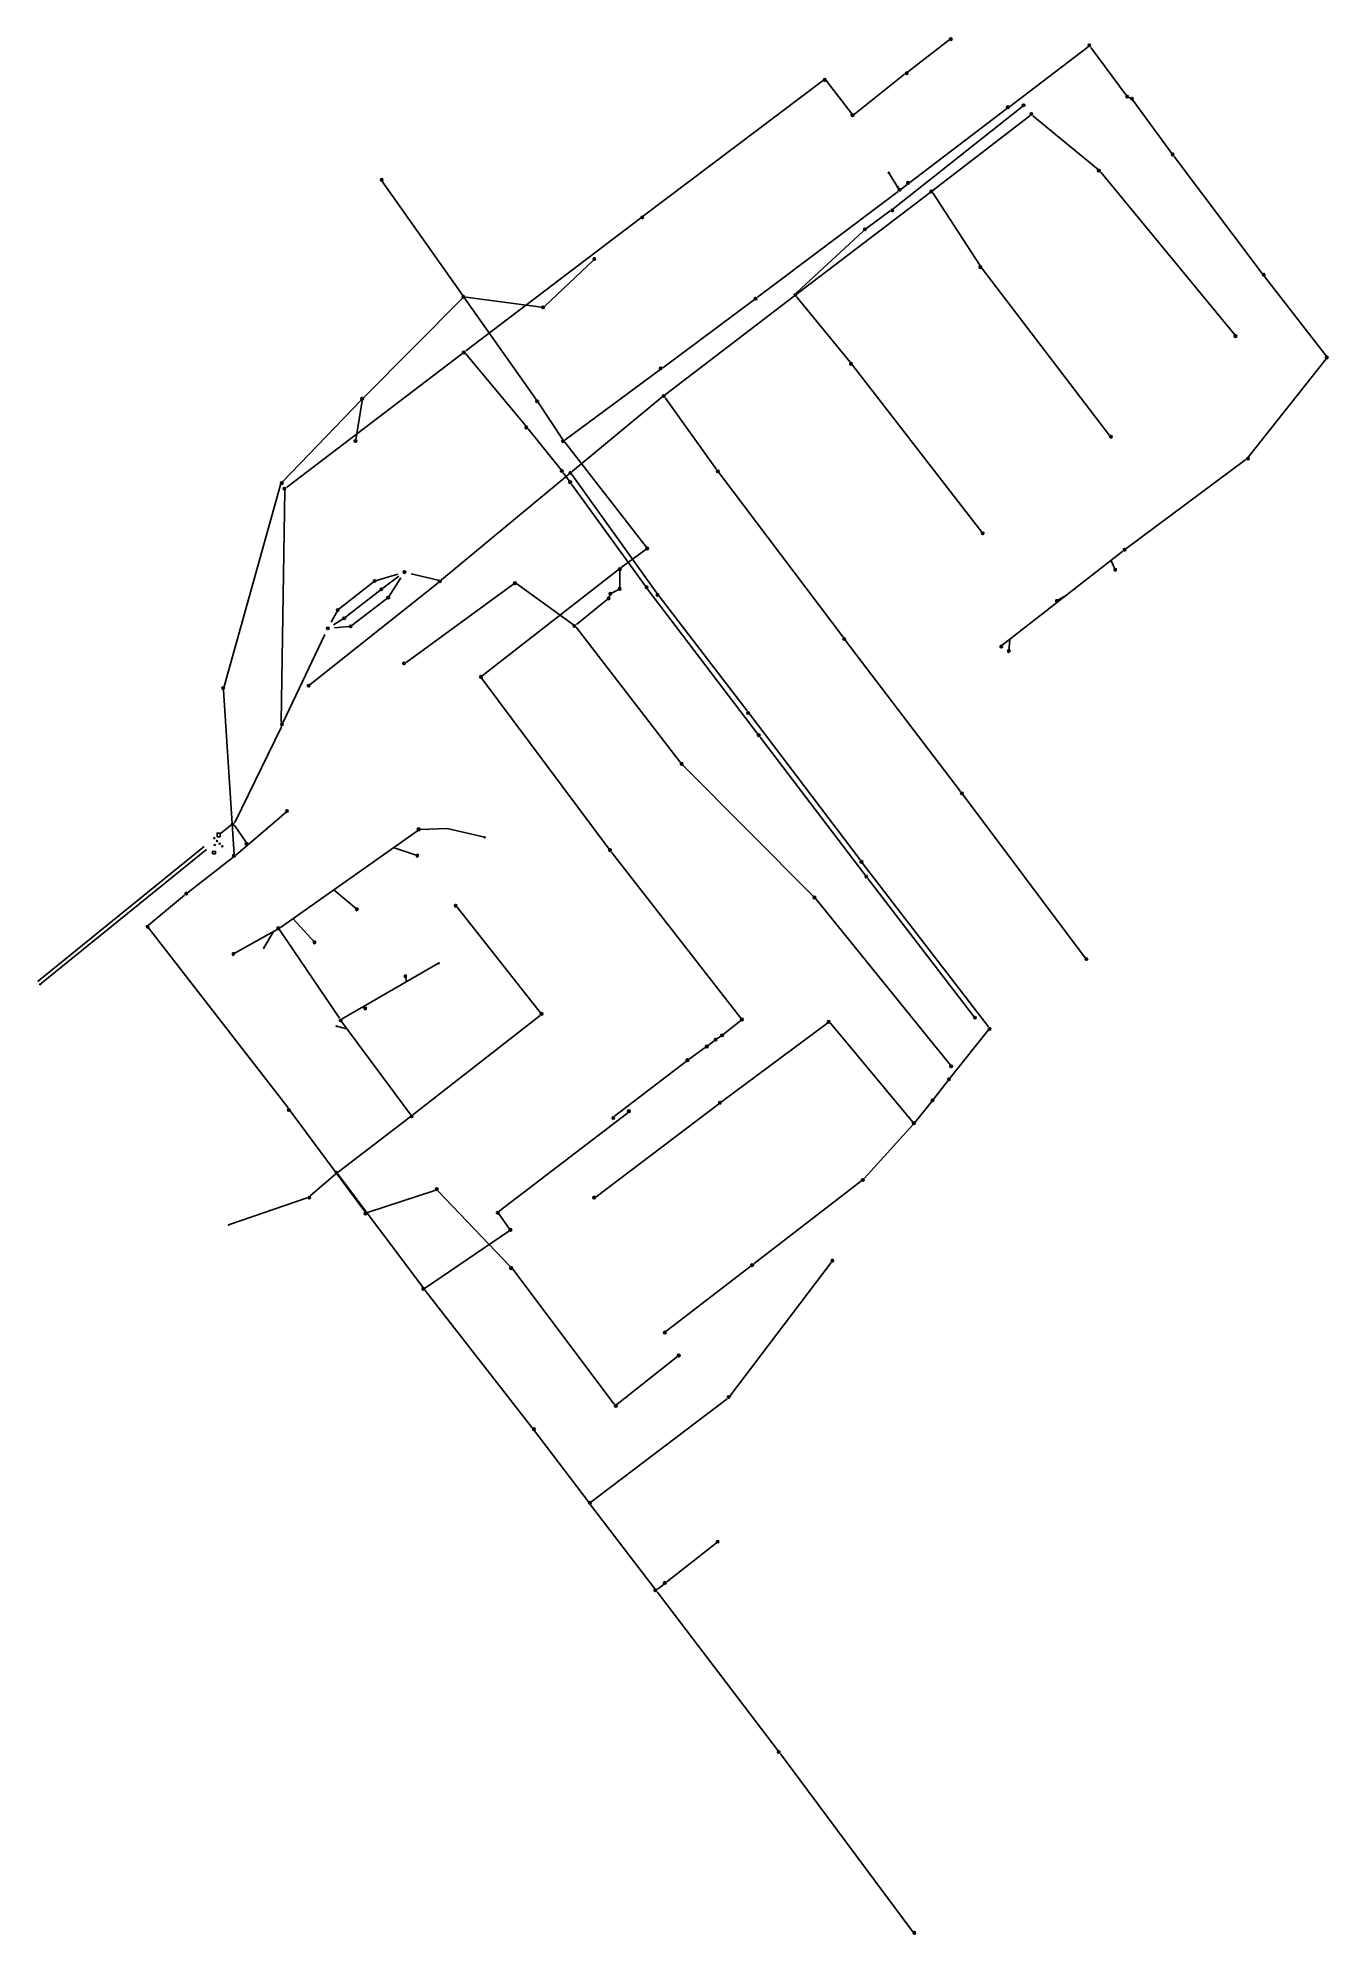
# Model space of a CAD drawing. Header units: metres. Extents: x 32570249 to 32570591, y 5827768 to 5828271.
import ezdxf

# ---------------------------------------------------------------- set-up
doc = ezdxf.new("R2010")
doc.units = ezdxf.units.M
for name, color, linetype in [('$KANAL_BAUWERK_KR 0_DECKEL', 7, 'Continuous'), ('$KANAL_BAUWERK_KS 0_DECKEL', 7, 'Continuous'), ('$KANAL_HLKR100', 7, 'Continuous'), ('$KANAL_HLKR150', 7, 'Continuous'), ('$KANAL_HLKR200', 7, 'Continuous'), ('$KANAL_HLKR225', 7, 'Continuous'), ('$KANAL_HLKR250', 7, 'Continuous'), ('$KANAL_HLKR300', 7, 'Continuous'), ('$KANAL_HLKR400', 7, 'Continuous'), ('$KANAL_HLKR500', 7, 'Continuous'), ('$KANAL_HLKR700', 7, 'Continuous'), ('$KANAL_HLKS100', 7, 'Continuous'), ('$KANAL_HLKS150', 7, 'Continuous'), ('$KANAL_HLKS200', 7, 'Continuous'), ('$KANAL_SCHACHT_KR 0_DECKEL', 7, 'Continuous'), ('$KANAL_SCHACHT_KS 0_DECKEL', 7, 'Continuous'), ('$KANAL_STREIN', 7, 'Continuous'), ('$PKT_1200', 7, 'Continuous')]:
    doc.layers.add(name, color=color, linetype=linetype)

# ---------------------------------------------------------------- blocks, each defined once
blk = doc.blocks.new('PKT_1200')
at = {"color": 0}
for p, q in [((-0.4, -0.4), (0.4, 0.4)), ((-0.4, 0.4), (0.4, -0.4))]:
    blk.add_line(p, q, dxfattribs=at)
blk = doc.blocks.new('KAGULLY')
at = {"color": 0, "lineweight": -2}
blk.add_lwpolyline([(-0.25, 0.25), (-0.25, -0.25), (0.25, -0.25), (0.25, 0.25)], close=True, dxfattribs=at)
for points in [[(-0.08, -0.25), (-0.08, 0.25)], [(0.08, -0.25), (0.08, 0.25)]]:
    blk.add_lwpolyline(points, dxfattribs=at)
blk.add_point((-0.08, -0.37), dxfattribs=at)

msp = doc.modelspace()

# ---------------------------------------------------------------- linework, layer by layer
at = {"layer": '$KANAL_BAUWERK_KR 0_DECKEL'}
for points, elevation in [([(32570296.14, 5828058.95), (32570296.94, 5828058.95), (32570296.94, 5828059.95), (32570296.14, 5828059.95)], 38.62), ([(32570294.91, 5828054.44), (32570295.71, 5828054.44), (32570295.71, 5828055.09), (32570294.91, 5828055.09)], 38.6)]:
    msp.add_lwpolyline(points, close=True, dxfattribs=dict(at, elevation=elevation))
for centre, radius in [((32570468.21, 5828220.26, 38.82), 0.325), ((32570337.98, 5828126.88, 38.78), 0.325), ((32570339.74, 5828124.7, 38.72), 0.325), ((32570341.57, 5828122.45, 38.65), 0.325), ((32570328.2, 5828119.15, 38.9), 0.312), ((32570329.89, 5828116.97, 38.87), 0.325), ((32570331.64, 5828114.82, 38.82), 0.325), ((32570490.56, 5827994.54, 38.76), 0.325), ((32570486.18, 5827988.96, 38.66), 0.325)]:
    msp.add_circle(centre, radius, dxfattribs=at)
at = {"layer": '$KANAL_BAUWERK_KS 0_DECKEL'}
for centre in [(32570537.89, 5828255.51, 38.79), (32570539.13, 5828254.99, 38.79), (32570400.14, 5828122.25, 38.61), (32570400.61, 5828123.49, 38.61), (32570428.55, 5828005.08, 38.38), (32570430.29, 5828006.24, 38.38), (32570426.23, 5828003.26, 38.4)]:
    msp.add_circle(centre, 0.325, dxfattribs=at)
at = {"layer": '$KANAL_HLKR100', "color": 254, "true_color": 0xe0ffd6}
for points in [[(32570468.21, 5828220.26, 37.38), (32570467.66, 5828219.74, 37.38), (32570450.12, 5828203.53, 36.99), (32570450, 5828203.31, 36.99)], [(32570367.21, 5828058.83, 37.3), (32570357.27, 5828061.17, 37.2), (32570350.26, 5828060.86, 37.12), (32570350.16, 5828060.86, 37.12)], [(32570349.32, 5828053.98, 37.14), (32570343.13, 5828056.05, 37.14), (32570343.08, 5828056.11, 37.14)], [(32570333.25, 5828039.71, 37.19), (32570327.2, 5828044.81, 37.12), (32570327.16, 5828044.87, 37.12)], [(32570322.02, 5828030.95, 37.16), (32570316.34, 5828037.14, 37.11), (32570316.3, 5828037.2, 37.11)], [(32570308.54, 5828029.46, 36.94), (32570311.01, 5828033.61, 36.94), (32570310.98, 5828033.67, 36.94)], [(32570327.85, 5828008.68, 37.42), (32570330.51, 5828008, 37.03), (32570330.59, 5828008.06, 37.03)]]:
    msp.add_polyline3d(points, dxfattribs=at)
at = {"layer": '$KANAL_HLKR150', "color": 254, "true_color": 0xe0ffd6}
for points in [[(32570303.73, 5828057.59, 37.61), (32570300.81, 5828061.84, 36.51), (32570300.75, 5828061.91, 36.51)], [(32570349.43, 5828060.61, 37.12), (32570349.35, 5828060.55, 37.12), (32570312.95, 5828034.83, 37.08)], [(32570359.93, 5828040.25, 37.51), (32570382, 5828012.18, 36.93)], [(32570300.46, 5828027.86, 36.94), (32570312.11, 5828034.3, 36.91)], [(32570354.97, 5828025.37, 36.87), (32570329.33, 5828010.59, 36.72)], [(32570346.16, 5828021.88, 37.18), (32570346.44, 5828020.52, 36.82), (32570346.48, 5828020.46, 36.82)], [(32570335.51, 5828013.4, 37.07), (32570334.82, 5828013.66, 36.75), (32570334.79, 5828013.73, 36.75)], [(32570486.18, 5827988.96, 37.2), (32570486.49, 5827989.35, 37.2), (32570490.25, 5827994.14, 37.18), (32570490.56, 5827994.54, 37.18)], [(32570405.22, 5827985.67, 37.35), (32570371.1, 5827959.51, 37.27)], [(32570370.99, 5827958.8, 37.27), (32570373.75, 5827954.93, 37.26)], [(32570373.63, 5827954.24, 37.26), (32570351.49, 5827939.19, 36.75)], [(32570459.29, 5827945.91, 37.64), (32570432.35, 5827910.44, 37.33)]]:
    msp.add_polyline3d(points, dxfattribs=at)
at = {"layer": '$KANAL_HLKR200', "color": 254, "true_color": 0xe0ffd6}
for points in [[(32570490.53, 5828270.5, 37.24), (32570479.53, 5828262.05, 37.19)], [(32570457.25, 5828259.87, 37.16), (32570409.43, 5828223.87, 36.97)], [(32570464.75, 5828250.95, 37.17), (32570457.96, 5828259.77, 37.16)], [(32570478.74, 5828261.44, 37.19), (32570465.45, 5828250.87, 37.17)], [(32570510.13, 5828253, 36.19), (32570475.75, 5828225.75, 36.02)], [(32570474.96, 5828225.15, 36.02), (32570468.81, 5828220.7, 35.48), (32570468.21, 5828220.26, 35.48)], [(32570320.85, 5828099.4, 37.07), (32570354.82, 5828126.42, 36.79), (32570354.89, 5828126.48, 36.79)], [(32570493.6, 5828070.99, 37.21), (32570463.01, 5828111.15, 37.08)], [(32570526.76, 5828026.82, 37.33), (32570494.2, 5828070.19, 37.21)], [(32570312.82, 5828034.13, 37.08), (32570328.62, 5828010.76, 36.99)], [(32570381.91, 5828011.48, 37.16), (32570348.16, 5827985.15, 36.96)], [(32570329.2, 5828009.94, 36.98), (32570347.47, 5827985.24, 36.97)], [(32570350.78, 5827939.31, 36.75), (32570328.27, 5827969.28, 36.54)], [(32570379.85, 5827902, 36.93), (32570351.39, 5827938.51, 36.75)], [(32570394.75, 5827882.35, 37.06), (32570380.46, 5827901.21, 36.93)], [(32570412.42, 5827859.25, 37.07), (32570395.35, 5827881.55, 37.06)], [(32570428.81, 5827871.49, 37.32), (32570415.64, 5827861.14, 37.21)], [(32570445.19, 5827816.24, 37.19), (32570413.03, 5827858.45, 37.07)], [(32570480.96, 5827768.14, 37.37), (32570480.95, 5827768.14, 37.37), (32570445.79, 5827815.43, 37.19), (32570445.79, 5827815.44, 37.19)]]:
    msp.add_polyline3d(points, dxfattribs=at)
at = {"layer": '$KANAL_HLKR225', "color": 254, "true_color": 0xe0ffd6}
msp.add_polyline3d([(32570414.85, 5827860.52, 37.21), (32570413.12, 5827859.16, 37.19)], dxfattribs=at)
at = {"layer": '$KANAL_HLKR250', "color": 254, "true_color": 0xe0ffd6}
for points in [[(32570430.1, 5827988.58, 37.44), (32570458.34, 5828009.53, 37.35)], [(32570459.07, 5828009.45, 37.35), (32570480.96, 5827983.17, 37.25)], [(32570396.82, 5827963.38, 37.59), (32570429.3, 5827987.98, 37.44)], [(32570481.59, 5827983.18, 37.25), (32570485.87, 5827988.57, 37.2), (32570486.18, 5827988.96, 37.2)], [(32570468.12, 5827968.34, 37.34), (32570480.94, 5827982.42, 37.25)], [(32570438.83, 5827945.65, 37.44), (32570467.39, 5827967.66, 37.34)], [(32570415.43, 5827927.7, 37.56), (32570438.04, 5827945.04, 37.44)], [(32570431.65, 5827909.74, 37.33), (32570395.45, 5827882.25, 37.06)]]:
    msp.add_polyline3d(points, dxfattribs=at)
at = {"layer": '$KANAL_HLKR300', "color": 254, "true_color": 0xe0ffd6}
for points in [[(32570512, 5828250.41, 37.28), (32570486.39, 5828230.69, 37.17)], [(32570530.18, 5828236.15, 37.31), (32570512.79, 5828250.4, 37.28)], [(32570566.51, 5828192.29, 37.42), (32570530.89, 5828235.44, 37.31)], [(32570498.7, 5828210.79, 37.25), (32570486.26, 5828229.96, 37.17)], [(32570408.63, 5828223.26, 36.97), (32570362.17, 5828187.97, 36.81)], [(32570533.16, 5828165.52, 37.37), (32570499.28, 5828209.97, 37.25)], [(32570464.29, 5828184.96, 37), (32570450.21, 5828202.21, 36.99), (32570450.13, 5828202.31, 36.99)], [(32570499.27, 5828139.86, 37.14), (32570464.91, 5828184.17, 37)], [(32570428.79, 5828156.5, 36.99), (32570415.21, 5828175.42, 36.93), (32570415.14, 5828175.52, 36.93)], [(32570462.41, 5828111.95, 37.08), (32570429.38, 5828155.69, 36.99)], [(32570497.14, 5828011.21, 37.11), (32570468.96, 5828047.87, 37.04)], [(32570490.56, 5827994.54, 37.18), (32570490.87, 5827994.93, 37.18), (32570501.07, 5828007.73, 37.11)], [(32570347.37, 5827984.54, 36.94), (32570328.36, 5827969.98, 36.93)], [(32570327.59, 5827969.35, 36.94), (32570320.88, 5827963.58, 36.92)], [(32570320.03, 5827963.09, 36.92), (32570299.71, 5827956.08, 36.7), (32570299.24, 5827955.91, 36.7)]]:
    msp.add_polyline3d(points, dxfattribs=at)
at = {"layer": '$KANAL_HLKR400', "color": 254, "true_color": 0xe0ffd6}
for points in [[(32570485.59, 5828230.08, 37.17), (32570450.32, 5828203.27, 36.99), (32570450.12, 5828203.12, 36.99)], [(32570361.37, 5828187.37, 36.81), (32570314.54, 5828151.73, 36.75)], [(32570378.1, 5828168.07, 36.82), (32570362.09, 5828187.29, 36.81)], [(32570387.49, 5828156.43, 36.83), (32570378.74, 5828167.3, 36.82)], [(32570389.71, 5828153.43, 36.18), (32570388.1, 5828155.64, 36.17)], [(32570409.89, 5828125.52, 36.93), (32570390.3, 5828152.62, 36.86)], [(32570314.14, 5828150.93, 36.75), (32570313.19, 5828089.58, 36.55), (32570313.29, 5828089.29, 36.55)], [(32570337.98, 5828126.88, 36.52), (32570337.58, 5828126.58, 36.52), (32570328.59, 5828119.46, 36.52), (32570328.2, 5828119.15, 36.52)], [(32570344.17, 5828128.74, 36.68), (32570338.45, 5828127.03, 36.62), (32570337.98, 5828126.88, 36.62)], [(32570344.45, 5828128.18, 36.68), (32570340.14, 5828124.99, 36.62), (32570339.74, 5828124.7, 36.62)], [(32570344.94, 5828127.73, 36.68), (32570341.83, 5828122.87, 36.62), (32570341.57, 5828122.45, 36.62)], [(32570339.74, 5828124.7, 36.52), (32570339.34, 5828124.39, 36.52), (32570330.28, 5828117.28, 36.52), (32570329.89, 5828116.97, 36.52)], [(32570341.57, 5828122.45, 36.52), (32570341.17, 5828122.14, 36.52), (32570332.04, 5828115.12, 36.52), (32570331.64, 5828114.82, 36.52)], [(32570439.76, 5828086.22, 36.99), (32570410.48, 5828124.72, 36.93)], [(32570328.2, 5828119.15, 36.53), (32570327.96, 5828118.71, 36.53), (32570326.42, 5828115.91, 36.54)], [(32570329.89, 5828116.97, 36.53), (32570329.46, 5828116.71, 36.53), (32570327.09, 5828115.26, 36.54)], [(32570331.64, 5828114.82, 36.53), (32570331.14, 5828114.78, 36.53), (32570327.35, 5828114.47, 36.54)], [(32570468.35, 5828048.66, 37.04), (32570440.37, 5828085.42, 36.99)]]:
    msp.add_polyline3d(points, dxfattribs=at)
at = {"layer": '$KANAL_HLKR500', "color": 254, "true_color": 0xe0ffd6}
for points in [[(32570449.33, 5828202.51, 36.99), (32570449.13, 5828202.36, 36.99), (32570415.25, 5828176.39, 36.93), (32570415.17, 5828176.33, 36.93)], [(32570414.38, 5828175.72, 36.93), (32570414.3, 5828175.66, 36.93), (32570390.52, 5828156.07, 36.85), (32570390.33, 5828155.91, 36.85)], [(32570412.95, 5828123.67, 36.97), (32570390.33, 5828155.13, 36.85), (32570390.26, 5828155.21, 36.85)], [(32570436.92, 5828092.41, 37.01), (32570413.55, 5828122.87, 36.97)], [(32570466.92, 5828052.83, 37.05), (32570437.53, 5828091.62, 37.01)], [(32570293.32, 5828055.56, 37.2), (32570249.52, 5828020.09, 36.42), (32570249.13, 5828019.77, 36.42)], [(32570501.07, 5828008.51, 37.11), (32570467.53, 5828052.04, 37.05)]]:
    msp.add_polyline3d(points, dxfattribs=at)
at = {"layer": '$KANAL_HLKR700', "color": 254, "true_color": 0xe0ffd6}
for points in [[(32570389.56, 5828155.28, 36.85), (32570389.37, 5828155.12, 36.85), (32570355.76, 5828127.16, 36.79), (32570355.68, 5828127.1, 36.79)], [(32570354.89, 5828127.08, 36.79), (32570354.87, 5828127.09, 36.79), (32570347.67, 5828128.8, 36.76)], [(32570324.76, 5828112.68, 36.57), (32570313.69, 5828089.37, 36.55), (32570313.66, 5828089.29, 36.55)], [(32570313.24, 5828088.29, 36.55), (32570313.11, 5828087.99, 36.55), (32570300.89, 5828062.9, 36.51), (32570300.7, 5828062.73, 36.51)], [(32570299.92, 5828062.12, 36.51), (32570299.71, 5828061.97, 36.51), (32570296.95, 5828059.75, 36.42)], [(32570292.7, 5828056.34, 36.42), (32570249.1, 5828021.02, 36.34), (32570248.71, 5828020.71, 36.34)]]:
    msp.add_polyline3d(points, dxfattribs=at)
at = {"layer": '$KANAL_HLKS100', "color": 254, "true_color": 0xe5cccc}
for points in [[(32570474.58, 5828235.32, 37.88), (32570477.17, 5828231.09, 37.6)], [(32570476.91, 5828231.52, 37.6), (32570477.17, 5828231.09, 36.8)]]:
    msp.add_polyline3d(points, dxfattribs=at)
at = {"layer": '$KANAL_HLKS150', "color": 254, "true_color": 0xe5cccc}
for points in [[(32570396.1, 5828212.11, 36.94), (32570383.21, 5828199.85, 36.69)], [(32570382.35, 5828199.57, 36.69), (32570362.18, 5828202.25, 36.27)], [(32570333.01, 5828164.39, 37.87), (32570334.7, 5828174.73, 36.47)], [(32570534.71, 5828129.9, 37.84), (32570533.62, 5828132.27, 37.63), (32570533.56, 5828132.35, 37.63)], [(32570519.17, 5828121.65, 37.67), (32570521.11, 5828122.79, 37.66), (32570521.17, 5828122.71, 37.66)], [(32570506.42, 5828108.33, 37.73), (32570506.72, 5828111.28, 37.7), (32570506.66, 5828111.36, 37.7)], [(32570454.5, 5828043.19, 37), (32570419.84, 5828078.02, 36.85)], [(32570314.45, 5828065.52, 37), (32570301.09, 5828054.12, 36.77)], [(32570435.23, 5828010.75, 37.16), (32570400.86, 5828054.89, 36.97)], [(32570490.99, 5827998.35, 37.12), (32570455.17, 5828042.45, 37)], [(32570426.23, 5828003.26, 37.3), (32570426.62, 5828003.57, 37.3), (32570428.16, 5828004.77, 37.2), (32570428.55, 5828005.08, 37.2)], [(32570428.55, 5828005.08, 37.2), (32570428.97, 5828005.36, 37.2), (32570429.87, 5828005.96, 37.2), (32570430.29, 5828006.24, 37.2)], [(32570430.29, 5828006.24, 37.16), (32570430.68, 5828006.55, 37.16), (32570435.14, 5828010.04, 37.16)], [(32570421.66, 5828000, 37.34), (32570425.82, 5828002.97, 37.3), (32570426.23, 5828003.26, 37.3)], [(32570401.72, 5827984.75, 37.41), (32570420.85, 5827999.4, 37.34)], [(32570354.01, 5827965.05, 37.36), (32570336.12, 5827959.17, 37.25)], [(32570374.01, 5827944.88, 37.46), (32570354.83, 5827964.85, 37.36)], [(32570401.6, 5827908.31, 37.61), (32570374.66, 5827944.12, 37.46)], [(32570418.56, 5827920.99, 37.73), (32570402.29, 5827908.22, 37.61)]]:
    msp.add_polyline3d(points, dxfattribs=at)
at = {"layer": '$KANAL_HLKS200', "color": 254, "true_color": 0xe5cccc}
for points in [[(32570527.52, 5828268.7, 37.15), (32570506.63, 5828252.83, 37.01)], [(32570537.89, 5828255.51, 37.2), (32570537.59, 5828255.91, 37.2), (32570528.22, 5828268.6, 37.15)], [(32570505.83, 5828252.23, 37.01), (32570480.15, 5828232.73, 36.82)], [(32570539.13, 5828254.99, 37.2), (32570538.67, 5828255.18, 37.2), (32570538.35, 5828255.32, 37.2), (32570537.89, 5828255.51, 37.2)], [(32570549.75, 5828240.44, 37.29), (32570539.43, 5828254.58, 37.2), (32570539.13, 5828254.99, 37.2)], [(32570573.76, 5828208.52, 37.42), (32570550.34, 5828239.64, 37.29)], [(32570361.4, 5828202.72, 36.17), (32570340.06, 5828232.92, 36.16), (32570339.77, 5828233.33, 36.16)], [(32570479.35, 5828232.13, 36.82), (32570477.83, 5828230.96, 36.8)], [(32570477.03, 5828230.36, 36.8), (32570439.68, 5828202.26, 36.63)], [(32570590.77, 5828186.65, 37.47), (32570574.37, 5828207.72, 37.42)], [(32570335.13, 5828175.58, 36.47), (32570361.34, 5828201.96, 36.27)], [(32570380.91, 5828175.05, 36.36), (32570361.98, 5828201.91, 36.17)], [(32570438.88, 5828201.66, 36.63), (32570414.52, 5828183.53, 36.53)], [(32570413.71, 5828182.93, 36.53), (32570388.57, 5828164.41, 36.4)], [(32570570.12, 5828159.86, 37.52), (32570590.77, 5828185.87, 37.47)], [(32570313.48, 5828153.26, 36.57), (32570334.43, 5828174.87, 36.47)], [(32570387.89, 5828164.53, 36.4), (32570381.48, 5828174.23, 36.36)], [(32570410.07, 5828135.98, 36.62), (32570388.47, 5828163.71, 36.4)], [(32570537.52, 5828135.41, 37.59), (32570569.41, 5828159.17, 37.52)], [(32570297.97, 5828098.91, 36.71), (32570312.99, 5828152.42, 36.57)], [(32570403.47, 5828130.46, 36.67), (32570409.98, 5828135.29, 36.62)], [(32570504.68, 5828109.88, 37.68), (32570536.72, 5828134.8, 37.59)], [(32570346.36, 5828105.27, 37.23), (32570374.94, 5828126.12, 37.12)], [(32570366.56, 5828101.7, 36.81), (32570402.68, 5828129.86, 36.67)], [(32570375.75, 5828126.12, 37.12), (32570390.77, 5828115.28, 36.76)], [(32570403.09, 5828125.26, 36.7), (32570403.07, 5828129.66, 36.67)], [(32570391.56, 5828115.3, 36.76), (32570399.75, 5828121.94, 36.73), (32570400.14, 5828122.25, 36.73)], [(32570400.14, 5828122.25, 36.73), (32570400.32, 5828122.72, 36.73), (32570400.43, 5828123.02, 36.73), (32570400.61, 5828123.49, 36.73)], [(32570400.61, 5828123.49, 36.73), (32570401.05, 5828123.71, 36.73), (32570402.65, 5828124.54, 36.7)], [(32570419.18, 5828078.77, 36.85), (32570391.48, 5828114.59, 36.76)], [(32570400.25, 5828055.68, 36.97), (32570366.46, 5828100.99, 36.81)], [(32570300.68, 5828054.29, 36.77), (32570297.86, 5828097.93, 36.71)], [(32570288.23, 5828044.09, 36.79), (32570300.32, 5828053.49, 36.77)], [(32570277.94, 5828035.5, 36.85), (32570287.45, 5828043.46, 36.79)], [(32570314.98, 5827986.94, 37.08), (32570277.87, 5828034.79, 36.85)], [(32570335.35, 5827959.41, 37.25), (32570315.58, 5827986.14, 37.08)]]:
    msp.add_polyline3d(points, dxfattribs=at)
at = {"layer": '$KANAL_SCHACHT_KR 0_DECKEL'}
for points, elevation in [([(32570349.35, 5828060.63), (32570349.97, 5828060.63), (32570349.97, 5828061.21), (32570349.35, 5828061.21)], 38.22), ([(32570312.11, 5828034.34), (32570312.73, 5828034.34), (32570312.73, 5828034.92), (32570312.11, 5828034.92)], 38.12)]:
    msp.add_lwpolyline(points, close=True, dxfattribs=dict(at, elevation=elevation))
for centre, radius in [((32570491.02, 5828270.76, 38.66), 0.34), ((32570479.3, 5828261.69, 38.69), 0.34), ((32570457.55, 5828259.98, 38.67), 0.34), ((32570510.35, 5828253.2, 38.74), 0.34), ((32570464.91, 5828250.58, 38.68), 0.34), ((32570512.41, 5828250.89, 38.69), 0.34), ((32570530.34, 5828235.84, 38.8), 0.34), ((32570485.88, 5828230.35, 38.64), 0.34), ((32570409.09, 5828223.44, 38.66), 0.34), ((32570475.5, 5828225.3, 38.69), 0.34), ((32570498.89, 5828210.23, 38.73), 0.34), ((32570449.72, 5828202.81, 38.64), 0.34), ((32570566.66, 5828191.92, 38.69), 0.34), ((32570361.65, 5828187.58, 38.62), 0.34), ((32570464.51, 5828184.54, 38.61), 0.34), ((32570414.78, 5828176.02, 38.62), 0.34), ((32570378.28, 5828167.64, 38.99), 0.34), ((32570533.58, 5828165.19, 38.74), 0.34), ((32570387.69, 5828156.12, 38.65), 0.34), ((32570429.13, 5828156.01, 38.74), 0.34), ((32570313.99, 5828151.4, 38.8), 0.34), ((32570389.91, 5828153.13, 38.64), 0.34), ((32570389.95, 5828155.59, 38.6), 0.34), ((32570499.52, 5828139.54, 38.65), 0.34), ((32570345.91, 5828129.26, 38.7), 0.34), ((32570355.29, 5828126.79, 38.62), 0.34), ((32570410.23, 5828125.22, 38.61), 0.34), ((32570413.14, 5828123.17, 38.65), 0.34), ((32570325.54, 5828114.32, 38.76), 0.34), ((32570462.73, 5828111.49, 38.66), 0.34), ((32570320.46, 5828099.09, 38.69), 0.34), ((32570437.18, 5828091.82, 38.65), 0.34), ((32570313.37, 5828088.84, 38.71), 0.33), ((32570440.02, 5828085.92, 38.59), 0.34), ((32570493.95, 5828070.49, 38.65), 0.34), ((32570300.25, 5828062.27, 38.72), 0.34), ((32570303.96, 5828057.14, 38.63), 0.34), ((32570467.31, 5828052.3, 38.65), 0.34), ((32570468.59, 5828048.36, 38.59), 0.34), ((32570359.5, 5828040.65, 38.22), 0.34), ((32570527.05, 5828026.51, 38.78), 0.34), ((32570328.99, 5828010.19, 38.32), 0.325), ((32570382.29, 5828011.93, 38.22), 0.34), ((32570458.6, 5828009.8, 38.4), 0.34), ((32570497.46, 5828010.91, 38.6), 0.34), ((32570501.34, 5828007.91, 38.74), 0.34), ((32570347.81, 5827984.72, 38.26), 0.325), ((32570405.5, 5827986.09, 38.58), 0.34), ((32570429.7, 5827988.33, 38.46), 0.34), ((32570481.23, 5827982.9, 38.38), 0.34), ((32570327.87, 5827969.76, 38.3), 0.34), ((32570467.68, 5827967.81, 38.48), 0.34), ((32570320.61, 5827963.12, 38.44), 0.325), ((32570396.31, 5827963.14, 38.48), 0.34), ((32570370.68, 5827959.12, 38.39), 0.34), ((32570374.05, 5827954.59, 38.33), 0.34), ((32570438.25, 5827945.22, 38.42), 0.34), ((32570459.57, 5827946.41, 38.34), 0.34), ((32570350.95, 5827938.9, 38.32), 0.33), ((32570415.06, 5827927.29, 38.44), 0.34), ((32570432.04, 5827910.17, 38.36), 0.34), ((32570380.28, 5827901.64, 38.29), 0.325), ((32570395.17, 5827882.07, 38.4), 0.34), ((32570429.13, 5827871.74, 38.37), 0.325), ((32570412.56, 5827858.89, 38.52), 0.325), ((32570415.05, 5827860.81, 38.5), 0.34), ((32570445.29, 5827815.93, 38.93), 0.325), ((32570481.37, 5827767.89, 39.32), 0.325)]:
    msp.add_circle(centre, radius, dxfattribs=at)
at = {"layer": '$KANAL_SCHACHT_KS 0_DECKEL'}
for centre, radius in [((32570527.82, 5828269.13, 38.93), 0.34), ((32570506.17, 5828252.69, 38.77), 0.34), ((32570549.98, 5828240.14, 38.69), 0.34), ((32570339.88, 5828233.42, 38.3), 0.315), ((32570479.66, 5828232.62, 38.76), 0.34), ((32570477.39, 5828230.81, 38.76), 0.34), ((32570396.35, 5828212.41, 38.9), 0.34), ((32570574.16, 5828208.24, 38.6), 0.34), ((32570361.57, 5828202.32, 38.33), 0.34), ((32570439.18, 5828201.85, 38.75), 0.34), ((32570382.75, 5828199.55, 38.88), 0.34), ((32570590.88, 5828186.24, 38.58), 0.34), ((32570413.97, 5828183.35, 38.75), 0.34), ((32570334.65, 5828175.31, 38.51), 0.34), ((32570381.17, 5828174.6, 38.77), 0.34), ((32570332.89, 5828164.06, 38.75), 0.34), ((32570388.08, 5828164.04, 38.72), 0.34), ((32570569.99, 5828159.39, 38.61), 0.34), ((32570313.3, 5828152.85, 38.74), 0.34), ((32570410.36, 5828135.51, 38.77), 0.34), ((32570537.2, 5828135.19, 38.63), 0.34), ((32570375.25, 5828126.3, 38.76), 0.34), ((32570403.11, 5828130.01, 38.68), 0.34), ((32570403.07, 5828124.82, 38.67), 0.34), ((32570391.03, 5828114.92, 38.88), 0.34), ((32570504.43, 5828109.47, 38.65), 0.34), ((32570345.79, 5828105.03, 38.7), 0.34), ((32570366.23, 5828101.45, 38.57), 0.34), ((32570297.74, 5828098.45, 38.78), 0.34), ((32570419.55, 5828078.32, 38.86), 0.34), ((32570314.71, 5828065.81, 38.63), 0.34), ((32570400.51, 5828055.42, 38.7), 0.34), ((32570300.6, 5828053.9, 38.67), 0.34), ((32570287.97, 5828043.87, 38.51), 0.34), ((32570454.8, 5828042.83, 39.04), 0.34), ((32570277.69, 5828035.06, 38.72), 0.33), ((32570435.55, 5828010.44, 38.4), 0.34), ((32570421.09, 5827999.65, 38.47), 0.34), ((32570491.14, 5827998.01, 38.86), 0.34), ((32570315.2, 5827986.39, 38.38), 0.33), ((32570401.37, 5827984.29, 38.59), 0.325), ((32570354.49, 5827965.38, 38.46), 0.325), ((32570335.53, 5827958.9, 38.31), 0.325), ((32570374.23, 5827944.39, 38.36), 0.34), ((32570418.76, 5827921.21, 38.41), 0.34), ((32570402.04, 5827907.84, 38.48), 0.34)]:
    msp.add_circle(centre, radius, dxfattribs=at)

# ---------------------------------------------------------------- block references
at = {"layer": '$KANAL_STREIN'}
for p in [(32570534.71, 5828129.9, 38.62), (32570519.17, 5828121.65, 38.64), (32570506.42, 5828108.33, 38.45), (32570349.32, 5828053.98, 38.38), (32570333.25, 5828039.71, 38.02), (32570322.02, 5828030.95, 37.9), (32570300.46, 5828027.86, 38.16), (32570346.14, 5828021.98, 38.07), (32570335.51, 5828013.4, 38.01)]:
    msp.add_blockref('KAGULLY', p, dxfattribs=at)
at = {"layer": '$PKT_1200', "color": 254, "true_color": 0xe0ffd6, "xscale": 0.5, "yscale": 0.5, "zscale": 0.5}
for p in [(32570490.93, 5828270.8, 38.66), (32570479.13, 5828261.75, 38.69), (32570457.65, 5828260.17, 38.67), (32570510.52, 5828253.31, 38.74), (32570465.06, 5828250.55, 38.68), (32570512.4, 5828250.71, 38.69), (32570530.57, 5828235.83, 38.8), (32570485.99, 5828230.38, 38.64), (32570409.03, 5828223.56, 38.66), (32570475.36, 5828225.44, 38.69), (32570468.21, 5828220.26), (32570468.21, 5828220.26, 38.82), (32570498.97, 5828210.37, 38.73), (32570449.72, 5828202.81, 38.64), (32570566.83, 5828191.91, 38.69), (32570361.77, 5828187.67, 38.62), (32570464.61, 5828184.57, 38.61), (32570414.78, 5828176.02, 38.62), (32570378.42, 5828167.69, 38.99), (32570533.46, 5828165.13, 38.74), (32570387.81, 5828156.04, 38.65), (32570429.08, 5828156.09, 38.74), (32570314.15, 5828151.43, 38.8), (32570389.95, 5828155.59, 38.6), (32570390.01, 5828153.02, 38.64), (32570499.57, 5828139.47, 38.65), (32570337.98, 5828126.88, 38.78), (32570345.91, 5828129.26, 38.7), (32570355.29, 5828126.79, 38.62), (32570339.74, 5828124.7, 38.72), (32570341.57, 5828122.45, 38.65), (32570410.18, 5828125.11, 38.61), (32570413.25, 5828123.26, 38.65), (32570328.2, 5828119.15, 38.9), (32570329.89, 5828116.97, 38.87), (32570325.54, 5828114.32, 38.76), (32570331.64, 5828114.82, 38.82), (32570462.71, 5828111.55, 38.66), (32570320.46, 5828099.09, 38.69), (32570437.23, 5828092.02, 38.65), (32570313.46, 5828088.79, 38.71), (32570440.07, 5828085.82, 38.59), (32570493.9, 5828070.59, 38.65), (32570300.32, 5828062.41, 38.72), (32570349.76, 5828060.84, 38.22), (32570295.38, 5828058.58), (32570295.48, 5828056.77, 38.62), (32570296.11, 5828057.82), (32570296.82, 5828057.14), (32570297.53, 5828056.42), (32570304.02, 5828057.18, 38.63), (32570367.21, 5828058.83, 38.56), (32570467.22, 5828052.43, 38.65), (32570468.65, 5828048.26, 38.59), (32570359.62, 5828040.64, 38.22), (32570312.55, 5828034.54, 38.12), (32570308.54, 5828029.46, 38.34), (32570354.97, 5828025.37, 38.32), (32570527.06, 5828026.42, 38.78), (32570248.71, 5828020.71), (32570249.13, 5828019.77), (32570328.9, 5828010.34, 38.32), (32570382.31, 5828011.79, 38.22), (32570497.44, 5828010.82, 38.6), (32570327.85, 5828008.68, 38.33), (32570458.75, 5828009.83, 38.4), (32570501.38, 5828008.12, 38.74), (32570490.56, 5827994.54, 38.76), (32570347.77, 5827984.84, 38.26), (32570405.62, 5827985.97, 38.58), (32570429.7, 5827988.28, 38.46), (32570486.18, 5827988.96, 38.66), (32570481.28, 5827982.79, 38.38), (32570327.97, 5827969.68, 38.3), (32570467.78, 5827967.97, 38.48), (32570320.5, 5827963.25, 38.44), (32570396.42, 5827963.08, 38.48), (32570299.24, 5827955.91), (32570370.7, 5827959.21, 38.39), (32570374.04, 5827954.52, 38.33), (32570438.43, 5827945.34, 38.42), (32570459.59, 5827946.3, 38.34), (32570351.08, 5827938.91, 38.32), (32570415.03, 5827927.39, 38.44), (32570432.05, 5827910.04, 38.36), (32570380.16, 5827901.6, 38.29), (32570395.05, 5827881.95, 38.4), (32570429.13, 5827871.74, 38.37), (32570415.24, 5827860.83, 38.5), (32570412.72, 5827858.85, 38.52), (32570445.49, 5827815.84, 38.93), (32570481.25, 5827767.74, 39.32)]:
    msp.add_blockref('PKT_1200', p, dxfattribs=at)
at = {"layer": '$PKT_1200', "color": 254, "true_color": 0xe5cccc, "xscale": 0.5, "yscale": 0.5, "zscale": 0.5}
for p in [(32570527.92, 5828269.01, 38.93), (32570506.23, 5828252.53, 38.77), (32570537.89, 5828255.51, 38.79), (32570539.13, 5828254.99, 38.79), (32570550.04, 5828240.04, 38.69), (32570339.77, 5828233.33, 38.3), (32570474.58, 5828235.32, 38.83), (32570476.91, 5828231.52), (32570479.75, 5828232.43, 38.76), (32570477.43, 5828230.66, 38.76), (32570396.46, 5828212.45, 38.9), (32570574.06, 5828208.12, 38.6), (32570361.69, 5828202.31, 38.33), (32570439.28, 5828201.96, 38.75), (32570382.85, 5828199.5, 38.88), (32570591.08, 5828186.26, 38.58), (32570414.12, 5828183.23, 38.75), (32570334.78, 5828175.23, 38.51), (32570381.2, 5828174.64, 38.77), (32570332.93, 5828163.9, 38.75), (32570388.17, 5828164.11, 38.72), (32570569.81, 5828159.47, 38.61), (32570313.13, 5828152.91, 38.74), (32570410.38, 5828135.59, 38.77), (32570537.12, 5828135.11, 38.63), (32570375.34, 5828126.42, 38.76), (32570403.07, 5828130.16, 38.68), (32570400.14, 5828122.25, 38.61), (32570400.61, 5828123.49, 38.61), (32570403.09, 5828124.76, 38.67), (32570391.18, 5828114.99, 38.88), (32570504.28, 5828109.57, 38.65), (32570345.95, 5828104.97, 38.7), (32570366.16, 5828101.39, 38.57), (32570297.83, 5828098.43, 38.78), (32570419.48, 5828078.37, 38.86), (32570314.82, 5828065.85, 38.63), (32570400.55, 5828055.28, 38.7), (32570300.71, 5828053.79, 38.67), (32570287.84, 5828043.78, 38.51), (32570454.86, 5828042.84, 39.04), (32570277.56, 5828035.18, 38.72), (32570435.54, 5828010.35, 38.4), (32570428.55, 5828005.08, 38.38), (32570430.29, 5828006.24, 38.38), (32570426.23, 5828003.26, 38.4), (32570421.25, 5827999.7, 38.47), (32570491.3, 5827997.96, 38.86), (32570315.28, 5827986.54, 38.38), (32570401.32, 5827984.45, 38.59), (32570354.49, 5827965.21, 38.46), (32570335.64, 5827959.01, 38.31), (32570374.36, 5827944.52, 38.36), (32570418.95, 5827921.29, 38.41), (32570401.9, 5827907.91, 38.48)]:
    msp.add_blockref('PKT_1200', p, dxfattribs=at)

doc.saveas('drawing.dxf')
